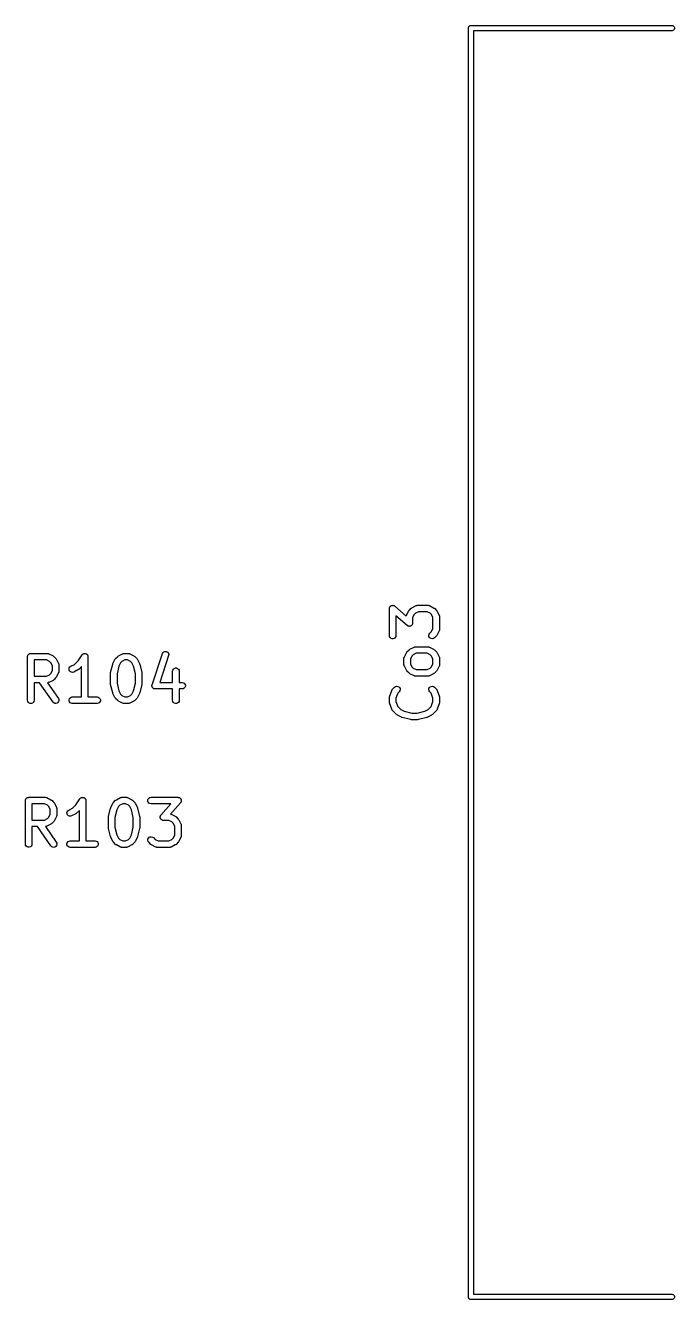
# Model space of a CAD drawing. Extents: x 50 to 243, y -147 to -42.
# Drawn here: x 185.69 to 200.59, y -136 to -106.76 of the extents above; entities that cross this region are included whole.
import ezdxf

# ---------------------------------------------------------------- set-up
doc = ezdxf.new("R2010")
doc.units = 0
doc.header["$MEASUREMENT"] = 0
doc.layers.add('BLACK', color=7, linetype='CONTINUOUS')

msp = doc.modelspace()

# ---------------------------------------------------------------- linework, layer by layer
at = {"layer": 'BLACK', "linetype": 'CONTINUOUS'}
for p, q in [((195.86, -106.807), (195.862, -106.802)), ((195.86, -106.813), (195.86, -106.807)), ((195.86, -135.943), (195.86, -106.813)), ((195.862, -106.802), (195.863, -106.797)), ((195.863, -106.797), (195.865, -106.793)), ((195.865, -106.793), (195.867, -106.788)), ((195.867, -106.788), (195.871, -106.783)), ((195.871, -106.783), (195.873, -106.779)), ((195.873, -106.779), (195.877, -106.775)), ((195.877, -106.775), (195.881, -106.771)), ((195.881, -106.771), (195.885, -106.769)), ((195.885, -106.769), (195.89, -106.765)), ((195.89, -106.765), (195.895, -106.763)), ((195.895, -106.763), (195.899, -106.761)), ((195.899, -106.761), (195.904, -106.76)), ((195.904, -106.76), (195.909, -106.758)), ((195.909, -106.758), (195.915, -106.758)), ((195.915, -106.758), (195.915, -106.758)), ((195.915, -106.758), (200.54, -106.758)), ((200.54, -106.878), (195.98, -106.878)), ((195.98, -106.878), (195.98, -135.878)), ((200.54, -106.758), (200.556, -106.761)), ((200.556, -106.875), (200.54, -106.878)), ((200.556, -106.761), (200.574, -106.771)), ((200.574, -106.865), (200.556, -106.875)), ((200.574, -106.771), (200.588, -106.788)), ((200.588, -106.848), (200.574, -106.865)), ((200.588, -106.788), (200.595, -106.807)), ((200.595, -106.829), (200.588, -106.848)), ((200.595, -106.807), (200.595, -106.829)), ((194.047, -120.14), (194.049, -120.133)), ((194.047, -120.759), (194.047, -120.14)), ((194.049, -120.125), (194.051, -120.12)), ((194.049, -120.133), (194.049, -120.125)), ((194.051, -120.12), (194.052, -120.114)), ((194.052, -120.114), (194.056, -120.108)), ((194.056, -120.108), (194.058, -120.101)), ((194.058, -120.101), (194.062, -120.097)), ((194.062, -120.097), (194.065, -120.092)), ((194.065, -120.092), (194.071, -120.087)), ((194.071, -120.087), (194.075, -120.081)), ((194.075, -120.081), (194.08, -120.079)), ((194.08, -120.079), (194.085, -120.075)), ((194.085, -120.075), (194.092, -120.072)), ((194.092, -120.072), (194.098, -120.069)), ((194.098, -120.069), (194.104, -120.068)), ((194.104, -120.068), (194.109, -120.066)), ((194.109, -120.066), (194.117, -120.066)), ((194.117, -120.066), (194.124, -120.065)), ((194.124, -120.065), (194.13, -120.066)), ((194.13, -120.066), (194.135, -120.066)), ((194.135, -120.066), (194.142, -120.069)), ((194.142, -120.069), (194.149, -120.07)), ((194.149, -120.07), (194.154, -120.073)), ((194.154, -120.073), (194.16, -120.075)), ((194.16, -120.075), (194.165, -120.08)), ((194.165, -120.08), (194.172, -120.083)), ((194.172, -120.083), (194.432, -120.311)), ((194.498, -120.182), (194.546, -120.134)), ((194.546, -120.134), (194.555, -120.128)), ((194.555, -120.128), (194.565, -120.12)), ((194.565, -120.12), (194.66, -120.073)), ((194.66, -120.073), (194.664, -120.072)), ((194.664, -120.072), (194.668, -120.069)), ((194.668, -120.069), (194.677, -120.068)), ((194.677, -120.068), (194.685, -120.065)), ((194.685, -120.065), (194.69, -120.066)), ((194.69, -120.066), (194.694, -120.065)), ((194.694, -120.065), (194.932, -120.065)), ((194.932, -120.065), (194.936, -120.066)), ((194.936, -120.066), (194.94, -120.065)), ((194.94, -120.065), (194.949, -120.068)), ((194.949, -120.068), (194.958, -120.069)), ((194.958, -120.069), (194.961, -120.072)), ((194.961, -120.072), (194.965, -120.073)), ((194.965, -120.073), (195.061, -120.12)), ((195.061, -120.12), (195.07, -120.128)), ((195.07, -120.128), (195.08, -120.134)), ((195.08, -120.134), (195.128, -120.182)), ((194.454, -120.53), (194.197, -120.305)), ((194.197, -120.305), (194.197, -120.759)), ((194.432, -120.311), (194.433, -120.305)), ((194.433, -120.305), (194.435, -120.301)), ((194.435, -120.301), (194.436, -120.297)), ((194.436, -120.297), (194.484, -120.202)), ((194.484, -120.202), (194.491, -120.192)), ((194.491, -120.192), (194.498, -120.182)), ((194.613, -120.28), (194.578, -120.348)), ((194.578, -120.348), (194.578, -120.473)), ((194.643, -120.249), (194.613, -120.28)), ((194.712, -120.215), (194.643, -120.249)), ((194.914, -120.215), (194.712, -120.215)), ((194.983, -120.249), (194.914, -120.215)), ((195.013, -120.28), (194.983, -120.249)), ((195.047, -120.348), (195.013, -120.28)), ((195.047, -120.598), (195.047, -120.348)), ((195.128, -120.182), (195.135, -120.192)), ((195.135, -120.192), (195.142, -120.202)), ((195.142, -120.202), (195.189, -120.297)), ((195.189, -120.297), (195.191, -120.301)), ((195.191, -120.301), (195.193, -120.305)), ((195.193, -120.305), (195.194, -120.313)), ((195.194, -120.313), (195.197, -120.322)), ((195.197, -120.322), (195.197, -120.326)), ((195.197, -120.326), (195.197, -120.33)), ((195.197, -120.33), (195.197, -120.616)), ((194.052, -120.785), (194.047, -120.759)), ((194.197, -120.759), (194.193, -120.785)), ((194.46, -120.533), (194.454, -120.53)), ((194.466, -120.538), (194.46, -120.533)), ((194.471, -120.54), (194.466, -120.538)), ((194.476, -120.543), (194.471, -120.54)), ((194.483, -120.545), (194.476, -120.543)), ((194.49, -120.547), (194.483, -120.545)), ((194.496, -120.547), (194.49, -120.547)), ((194.502, -120.548), (194.496, -120.547)), ((194.509, -120.547), (194.502, -120.548)), ((194.516, -120.547), (194.509, -120.547)), ((194.522, -120.545), (194.516, -120.547)), ((194.528, -120.544), (194.522, -120.545)), ((194.534, -120.541), (194.528, -120.544)), ((194.541, -120.538), (194.534, -120.541)), ((194.545, -120.534), (194.541, -120.538)), ((194.55, -120.532), (194.545, -120.534)), ((194.555, -120.526), (194.55, -120.532)), ((194.561, -120.521), (194.555, -120.526)), ((194.564, -120.516), (194.561, -120.521)), ((194.567, -120.512), (194.564, -120.516)), ((194.57, -120.505), (194.567, -120.512)), ((194.574, -120.499), (194.57, -120.505)), ((194.575, -120.493), (194.574, -120.499)), ((194.577, -120.488), (194.575, -120.493)), ((194.578, -120.473), (194.577, -120.48)), ((194.577, -120.48), (194.577, -120.488)), ((194.952, -120.752), (194.959, -120.727)), ((194.955, -120.778), (194.952, -120.752)), ((194.959, -120.727), (194.974, -120.706)), ((194.974, -120.706), (195.013, -120.667)), ((195.013, -120.667), (195.047, -120.598)), ((195.135, -120.755), (195.128, -120.764)), ((195.142, -120.745), (195.135, -120.755)), ((195.189, -120.65), (195.142, -120.745)), ((195.191, -120.645), (195.189, -120.65)), ((195.193, -120.642), (195.191, -120.645)), ((195.194, -120.633), (195.193, -120.642)), ((195.197, -120.625), (195.194, -120.633)), ((195.197, -120.616), (195.197, -120.62)), ((195.197, -120.62), (195.197, -120.625)), ((194.065, -120.807), (194.052, -120.785)), ((194.085, -120.824), (194.065, -120.807)), ((194.109, -120.833), (194.085, -120.824)), ((194.135, -120.833), (194.109, -120.833)), ((194.16, -120.824), (194.135, -120.833)), ((194.18, -120.807), (194.16, -120.824)), ((194.193, -120.785), (194.18, -120.807)), ((194.517, -121.073), (194.613, -121.025)), ((194.613, -121.025), (194.617, -121.024)), ((194.617, -121.024), (194.621, -121.022)), ((194.621, -121.022), (194.629, -121.02)), ((194.629, -121.02), (194.638, -121.018)), ((194.638, -121.018), (194.642, -121.018)), ((194.642, -121.018), (194.646, -121.017)), ((194.646, -121.017), (194.932, -121.017)), ((194.932, -121.017), (194.936, -121.018)), ((194.936, -121.018), (194.94, -121.018)), ((194.94, -121.018), (194.949, -121.02)), ((194.949, -121.02), (194.958, -121.022)), ((194.966, -120.802), (194.955, -120.778)), ((194.958, -121.022), (194.961, -121.024)), ((194.961, -121.024), (194.965, -121.025)), ((194.965, -121.025), (195.061, -121.073)), ((194.984, -120.82), (194.966, -120.802)), ((195.008, -120.831), (194.984, -120.82)), ((195.034, -120.834), (195.008, -120.831)), ((195.059, -120.827), (195.034, -120.834)), ((195.08, -120.812), (195.059, -120.827)), ((195.128, -120.764), (195.08, -120.812)), ((185.735, -121.244), (185.736, -121.238)), ((185.735, -122.244), (185.735, -121.244)), ((185.736, -121.231), (185.738, -121.225)), ((185.736, -121.238), (185.736, -121.231)), ((185.738, -121.225), (185.74, -121.219)), ((185.74, -121.219), (185.743, -121.213)), ((185.743, -121.213), (185.745, -121.207)), ((185.745, -121.207), (185.749, -121.202)), ((185.749, -121.202), (185.753, -121.196)), ((185.753, -121.196), (185.758, -121.192)), ((185.758, -121.192), (185.762, -121.187)), ((185.762, -121.187), (185.767, -121.184)), ((185.767, -121.184), (185.773, -121.179)), ((185.773, -121.179), (185.779, -121.177)), ((185.779, -121.177), (185.784, -121.174)), ((185.784, -121.174), (185.791, -121.173)), ((185.791, -121.173), (185.797, -121.171)), ((185.797, -121.171), (185.804, -121.171)), ((185.804, -121.171), (185.81, -121.169)), ((185.81, -121.169), (186.191, -121.169)), ((185.885, -121.319), (185.885, -121.693)), ((186.173, -121.319), (185.885, -121.319)), ((186.242, -121.354), (186.173, -121.319)), ((186.191, -121.169), (186.195, -121.17)), ((186.195, -121.17), (186.2, -121.17)), ((186.2, -121.17), (186.208, -121.172)), ((186.208, -121.172), (186.217, -121.174)), ((186.217, -121.174), (186.22, -121.176)), ((186.22, -121.176), (186.225, -121.177)), ((186.225, -121.177), (186.32, -121.225)), ((186.32, -121.225), (186.329, -121.232)), ((186.329, -121.232), (186.339, -121.239)), ((186.339, -121.239), (186.387, -121.287)), ((186.387, -121.287), (186.394, -121.296)), ((186.394, -121.296), (186.401, -121.306)), ((186.401, -121.306), (186.449, -121.401)), ((186.813, -121.421), (186.895, -121.339)), ((186.895, -121.339), (186.986, -121.203)), ((186.986, -121.203), (186.989, -121.2)), ((186.989, -121.2), (186.991, -121.196)), ((186.991, -121.196), (186.998, -121.19)), ((186.998, -121.19), (187.004, -121.184)), ((187.004, -121.184), (187.007, -121.182)), ((187.007, -121.182), (187.011, -121.179)), ((187.011, -121.179), (187.019, -121.176)), ((187.019, -121.176), (187.027, -121.172)), ((187.027, -121.172), (187.031, -121.172)), ((187.031, -121.172), (187.035, -121.171)), ((187.035, -121.171), (187.044, -121.171)), ((187.044, -121.171), (187.053, -121.17)), ((187.053, -121.17), (187.057, -121.171)), ((187.057, -121.171), (187.061, -121.171)), ((187.061, -121.171), (187.07, -121.174)), ((187.07, -121.174), (187.078, -121.176)), ((187.078, -121.176), (187.082, -121.178)), ((187.082, -121.178), (187.086, -121.179)), ((187.086, -121.179), (187.092, -121.185)), ((187.092, -121.185), (187.1, -121.19)), ((187.1, -121.19), (187.102, -121.193)), ((187.102, -121.193), (187.106, -121.196)), ((187.106, -121.196), (187.11, -121.204)), ((187.11, -121.204), (187.115, -121.211)), ((187.115, -121.211), (187.117, -121.215)), ((187.117, -121.215), (187.119, -121.219)), ((187.119, -121.219), (187.12, -121.228)), ((187.12, -121.228), (187.123, -121.236)), ((187.123, -121.236), (187.122, -121.24)), ((187.122, -121.24), (187.123, -121.244)), ((187.123, -121.244), (187.123, -122.169)), ((187.695, -121.401), (187.743, -121.306)), ((187.743, -121.306), (187.75, -121.296)), ((187.75, -121.296), (187.757, -121.287)), ((187.757, -121.287), (187.805, -121.239)), ((187.805, -121.239), (187.814, -121.232)), ((187.814, -121.232), (187.824, -121.225)), ((187.824, -121.225), (187.919, -121.177)), ((187.971, -121.319), (187.902, -121.354)), ((187.919, -121.177), (187.923, -121.176)), ((187.923, -121.176), (187.927, -121.174)), ((187.927, -121.174), (187.936, -121.172)), ((187.936, -121.172), (187.944, -121.17)), ((187.944, -121.17), (187.949, -121.17)), ((187.949, -121.17), (187.953, -121.169)), ((187.953, -121.169), (188.048, -121.169)), ((188.03, -121.319), (187.971, -121.319)), ((188.099, -121.354), (188.03, -121.319)), ((188.048, -121.169), (188.052, -121.17)), ((188.052, -121.17), (188.057, -121.17)), ((188.057, -121.17), (188.065, -121.172)), ((188.065, -121.172), (188.074, -121.174)), ((188.074, -121.174), (188.078, -121.176)), ((188.078, -121.176), (188.082, -121.177)), ((188.082, -121.177), (188.177, -121.225)), ((188.177, -121.225), (188.187, -121.232)), ((188.187, -121.232), (188.196, -121.239)), ((188.196, -121.239), (188.244, -121.287)), ((188.244, -121.287), (188.251, -121.296)), ((188.251, -121.296), (188.258, -121.306)), ((188.258, -121.306), (188.306, -121.401)), ((188.596, -121.887), (188.834, -121.173)), ((188.976, -121.22), (188.771, -121.836)), ((188.834, -121.173), (188.847, -121.15)), ((188.847, -121.15), (188.866, -121.133)), ((188.866, -121.133), (188.89, -121.123)), ((188.89, -121.123), (188.916, -121.123)), ((188.916, -121.123), (188.941, -121.131)), ((188.941, -121.131), (188.961, -121.147)), ((188.961, -121.147), (188.975, -121.169)), ((188.975, -121.169), (188.98, -121.195)), ((188.98, -121.195), (188.976, -121.22)), ((194.381, -121.274), (194.384, -121.266)), ((194.381, -121.279), (194.381, -121.274)), ((194.381, -121.283), (194.381, -121.279)), ((194.381, -121.426), (194.381, -121.283)), ((194.384, -121.266), (194.385, -121.257)), ((194.385, -121.257), (194.387, -121.253)), ((194.387, -121.253), (194.389, -121.249)), ((194.389, -121.249), (194.436, -121.154)), ((194.436, -121.154), (194.443, -121.144)), ((194.443, -121.144), (194.45, -121.134)), ((194.45, -121.134), (194.498, -121.087)), ((194.498, -121.087), (194.508, -121.08)), ((194.508, -121.08), (194.517, -121.073)), ((194.565, -121.232), (194.531, -121.3)), ((194.531, -121.3), (194.531, -121.408)), ((194.595, -121.202), (194.565, -121.232)), ((194.664, -121.167), (194.595, -121.202)), ((194.914, -121.167), (194.664, -121.167)), ((194.983, -121.202), (194.914, -121.167)), ((195.013, -121.232), (194.983, -121.202)), ((195.047, -121.3), (195.013, -121.232)), ((195.047, -121.408), (195.047, -121.3)), ((195.061, -121.073), (195.07, -121.08)), ((195.07, -121.08), (195.08, -121.087)), ((195.08, -121.087), (195.128, -121.134)), ((195.128, -121.134), (195.135, -121.144)), ((195.135, -121.144), (195.142, -121.154)), ((195.142, -121.154), (195.189, -121.249)), ((195.189, -121.249), (195.191, -121.253)), ((195.191, -121.253), (195.193, -121.257)), ((195.193, -121.257), (195.194, -121.266)), ((195.194, -121.266), (195.197, -121.274)), ((195.197, -121.274), (195.197, -121.279)), ((195.197, -121.279), (195.197, -121.283)), ((195.197, -121.283), (195.197, -121.426)), ((186.272, -121.384), (186.242, -121.354)), ((186.242, -121.659), (186.272, -121.629)), ((186.306, -121.453), (186.272, -121.384)), ((186.272, -121.629), (186.306, -121.56)), ((186.306, -121.56), (186.306, -121.453)), ((186.449, -121.611), (186.401, -121.706)), ((186.449, -121.401), (186.45, -121.405)), ((186.45, -121.607), (186.449, -121.611)), ((186.45, -121.405), (186.452, -121.409)), ((186.452, -121.603), (186.45, -121.607)), ((186.452, -121.409), (186.453, -121.418)), ((186.453, -121.595), (186.452, -121.603)), ((186.453, -121.418), (186.456, -121.426)), ((186.456, -121.586), (186.453, -121.595)), ((186.456, -121.426), (186.456, -121.431)), ((186.456, -121.431), (186.456, -121.435)), ((186.456, -121.435), (186.456, -121.578)), ((186.456, -121.578), (186.456, -121.582)), ((186.456, -121.582), (186.456, -121.586)), ((186.688, -121.526), (186.694, -121.5)), ((186.691, -121.551), (186.688, -121.526)), ((186.702, -121.575), (186.691, -121.551)), ((186.694, -121.5), (186.708, -121.479)), ((186.721, -121.593), (186.702, -121.575)), ((186.708, -121.479), (186.729, -121.463)), ((186.745, -121.603), (186.721, -121.593)), ((186.729, -121.463), (186.813, -121.421)), ((186.771, -121.605), (186.745, -121.603)), ((186.796, -121.597), (186.771, -121.605)), ((186.891, -121.55), (186.796, -121.597)), ((186.901, -121.542), (186.891, -121.55)), ((186.911, -121.536), (186.901, -121.542)), ((186.973, -121.473), (186.911, -121.536)), ((186.973, -122.169), (186.973, -121.473)), ((187.64, -121.625), (187.641, -121.616)), ((187.64, -121.863), (187.64, -121.625)), ((187.641, -121.616), (187.642, -121.607)), ((187.642, -121.607), (187.69, -121.417)), ((187.69, -121.417), (187.693, -121.409)), ((187.693, -121.409), (187.695, -121.401)), ((187.833, -121.461), (187.79, -121.635)), ((187.79, -121.635), (187.79, -121.854)), ((187.872, -121.384), (187.833, -121.461)), ((187.902, -121.354), (187.872, -121.384)), ((188.129, -121.384), (188.099, -121.354)), ((188.168, -121.461), (188.129, -121.384)), ((188.211, -121.635), (188.168, -121.461)), ((188.211, -121.854), (188.211, -121.635)), ((188.306, -121.401), (188.308, -121.409)), ((188.308, -121.409), (188.311, -121.417)), ((188.311, -121.417), (188.359, -121.607)), ((188.359, -121.607), (188.36, -121.616)), ((188.36, -121.616), (188.361, -121.625)), ((188.361, -121.625), (188.361, -121.863)), ((189.068, -121.578), (189.073, -121.552)), ((189.068, -121.836), (189.068, -121.578)), ((189.073, -121.552), (189.086, -121.53)), ((189.086, -121.53), (189.106, -121.513)), ((189.106, -121.513), (189.13, -121.504)), ((189.13, -121.504), (189.156, -121.504)), ((189.156, -121.504), (189.181, -121.513)), ((189.181, -121.513), (189.201, -121.53)), ((189.201, -121.53), (189.214, -121.552)), ((189.214, -121.552), (189.218, -121.578)), ((189.218, -121.578), (189.218, -121.836)), ((194.381, -121.43), (194.381, -121.426)), ((194.381, -121.434), (194.381, -121.43)), ((194.384, -121.443), (194.381, -121.434)), ((194.385, -121.451), (194.384, -121.443)), ((194.387, -121.455), (194.385, -121.451)), ((194.389, -121.459), (194.387, -121.455)), ((194.436, -121.554), (194.389, -121.459)), ((194.443, -121.564), (194.436, -121.554)), ((194.45, -121.574), (194.443, -121.564)), ((194.498, -121.622), (194.45, -121.574)), ((194.508, -121.628), (194.498, -121.622)), ((194.517, -121.636), (194.508, -121.628)), ((194.613, -121.683), (194.517, -121.636)), ((194.531, -121.408), (194.565, -121.476)), ((194.565, -121.476), (194.595, -121.507)), ((194.595, -121.507), (194.664, -121.541)), ((194.664, -121.541), (194.914, -121.541)), ((194.914, -121.541), (194.983, -121.507)), ((195.061, -121.636), (194.965, -121.683)), ((194.983, -121.507), (195.013, -121.476)), ((195.013, -121.476), (195.047, -121.408)), ((195.07, -121.628), (195.061, -121.636)), ((195.08, -121.622), (195.07, -121.628)), ((195.128, -121.574), (195.08, -121.622)), ((195.135, -121.564), (195.128, -121.574)), ((195.142, -121.554), (195.135, -121.564)), ((195.189, -121.459), (195.142, -121.554)), ((195.191, -121.455), (195.189, -121.459)), ((195.193, -121.451), (195.191, -121.455)), ((195.194, -121.443), (195.193, -121.451)), ((195.197, -121.434), (195.194, -121.443)), ((195.197, -121.426), (195.197, -121.43)), ((195.197, -121.43), (195.197, -121.434)), ((185.885, -121.693), (186.173, -121.693)), ((186.009, -121.843), (185.885, -121.843)), ((185.885, -121.843), (185.885, -122.244)), ((186.32, -122.287), (186.009, -121.843)), ((186.173, -121.693), (186.242, -121.659)), ((186.195, -121.842), (186.192, -121.843)), ((186.192, -121.843), (186.443, -122.201)), ((186.2, -121.843), (186.195, -121.842)), ((186.208, -121.84), (186.2, -121.843)), ((186.217, -121.839), (186.208, -121.84)), ((186.22, -121.837), (186.217, -121.839)), ((186.225, -121.835), (186.22, -121.837)), ((186.32, -121.788), (186.225, -121.835)), ((186.329, -121.78), (186.32, -121.788)), ((186.339, -121.774), (186.329, -121.78)), ((186.387, -121.726), (186.339, -121.774)), ((186.394, -121.716), (186.387, -121.726)), ((186.401, -121.706), (186.394, -121.716)), ((187.641, -121.872), (187.64, -121.863)), ((187.642, -121.882), (187.641, -121.872)), ((187.69, -122.072), (187.642, -121.882)), ((187.79, -121.854), (187.833, -122.028)), ((188.168, -122.028), (188.211, -121.854)), ((188.359, -121.882), (188.311, -122.072)), ((188.36, -121.872), (188.359, -121.882)), ((188.361, -121.863), (188.36, -121.872)), ((188.592, -121.913), (188.593, -121.906)), ((188.593, -121.919), (188.592, -121.913)), ((188.593, -121.898), (188.595, -121.893)), ((188.593, -121.906), (188.593, -121.898)), ((188.593, -121.924), (188.593, -121.919)), ((188.596, -121.931), (188.593, -121.924)), ((188.595, -121.893), (188.596, -121.887)), ((188.771, -121.836), (189.068, -121.836)), ((189.218, -121.836), (189.286, -121.836)), ((189.286, -121.836), (189.312, -121.841)), ((189.312, -121.841), (189.334, -121.854)), ((189.334, -121.854), (189.351, -121.874)), ((189.351, -121.874), (189.36, -121.898)), ((189.36, -121.924), (189.351, -121.949)), ((189.36, -121.898), (189.36, -121.924)), ((194.165, -121.944), (194.186, -121.929)), ((194.186, -121.929), (194.211, -121.922)), ((194.211, -121.922), (194.237, -121.925)), ((194.237, -121.925), (194.261, -121.936)), ((194.617, -121.684), (194.613, -121.683)), ((194.621, -121.687), (194.617, -121.684)), ((194.629, -121.688), (194.621, -121.687)), ((194.638, -121.691), (194.629, -121.688)), ((194.642, -121.69), (194.638, -121.691)), ((194.646, -121.691), (194.642, -121.69)), ((194.932, -121.691), (194.646, -121.691)), ((194.936, -121.69), (194.932, -121.691)), ((194.94, -121.691), (194.936, -121.69)), ((194.949, -121.688), (194.94, -121.691)), ((194.958, -121.687), (194.949, -121.688)), ((194.961, -121.684), (194.958, -121.687)), ((194.965, -121.683), (194.961, -121.684)), ((194.984, -121.936), (195.008, -121.925)), ((195.008, -121.925), (195.034, -121.922)), ((195.034, -121.922), (195.059, -121.929)), ((195.059, -121.929), (195.08, -121.944)), ((186.443, -122.201), (186.454, -122.225)), ((186.689, -122.231), (186.697, -122.207)), ((186.697, -122.207), (186.714, -122.187)), ((186.714, -122.187), (186.737, -122.174)), ((186.737, -122.174), (186.762, -122.169)), ((186.762, -122.169), (186.973, -122.169)), ((187.123, -122.169), (187.334, -122.169)), ((187.334, -122.169), (187.359, -122.174)), ((187.359, -122.174), (187.382, -122.187)), ((187.382, -122.187), (187.399, -122.207)), ((187.399, -122.207), (187.408, -122.231)), ((187.693, -122.08), (187.69, -122.072)), ((187.695, -122.087), (187.693, -122.08)), ((187.743, -122.183), (187.695, -122.087)), ((187.75, -122.192), (187.743, -122.183)), ((187.757, -122.202), (187.75, -122.192)), ((187.805, -122.25), (187.757, -122.202)), ((187.833, -122.028), (187.872, -122.105)), ((187.872, -122.105), (187.902, -122.135)), ((187.902, -122.135), (187.971, -122.169)), ((187.971, -122.169), (188.03, -122.169)), ((188.03, -122.169), (188.099, -122.135)), ((188.099, -122.135), (188.129, -122.105)), ((188.129, -122.105), (188.168, -122.028)), ((188.244, -122.202), (188.196, -122.25)), ((188.251, -122.192), (188.244, -122.202)), ((188.258, -122.183), (188.251, -122.192)), ((188.306, -122.087), (188.258, -122.183)), ((188.308, -122.08), (188.306, -122.087)), ((188.311, -122.072), (188.308, -122.08)), ((188.597, -121.939), (188.596, -121.931)), ((188.6, -121.943), (188.597, -121.939)), ((188.602, -121.949), (188.6, -121.943)), ((188.607, -121.954), (188.602, -121.949)), ((188.611, -121.961), (188.607, -121.954)), ((188.615, -121.964), (188.611, -121.961)), ((188.619, -121.968), (188.615, -121.964)), ((188.626, -121.972), (188.619, -121.968)), ((188.631, -121.977), (188.626, -121.972)), ((188.637, -121.979), (188.631, -121.977)), ((188.642, -121.982), (188.637, -121.979)), ((188.649, -121.983), (188.642, -121.982)), ((188.656, -121.985), (188.649, -121.983)), ((188.662, -121.985), (188.656, -121.985)), ((188.667, -121.986), (188.662, -121.985)), ((189.068, -121.986), (188.667, -121.986)), ((189.068, -122.244), (189.068, -121.986)), ((189.286, -121.986), (189.218, -121.986)), ((189.218, -121.986), (189.218, -122.244)), ((189.312, -121.982), (189.286, -121.986)), ((189.334, -121.968), (189.312, -121.982)), ((189.351, -121.949), (189.334, -121.968)), ((194.047, -122.188), (194.049, -122.176)), ((194.047, -122.283), (194.047, -122.188)), ((194.049, -122.176), (194.051, -122.164)), ((194.051, -122.164), (194.099, -122.021)), ((194.099, -122.021), (194.101, -122.017)), ((194.101, -122.017), (194.102, -122.013)), ((194.102, -122.013), (194.107, -122.006)), ((194.107, -122.006), (194.111, -121.998)), ((194.111, -121.998), (194.114, -121.995)), ((194.114, -121.995), (194.117, -121.992)), ((194.117, -121.992), (194.165, -121.944)), ((194.236, -122.085), (194.197, -122.2)), ((194.197, -122.2), (194.197, -122.271)), ((194.271, -122.05), (194.236, -122.085)), ((194.261, -121.936), (194.279, -121.954)), ((194.286, -122.029), (194.271, -122.05)), ((194.279, -121.954), (194.29, -121.978)), ((194.292, -122.004), (194.286, -122.029)), ((194.29, -121.978), (194.292, -122.004)), ((194.952, -122.004), (194.955, -121.978)), ((194.959, -122.029), (194.952, -122.004)), ((194.955, -121.978), (194.966, -121.954)), ((194.974, -122.05), (194.959, -122.029)), ((194.966, -121.954), (194.984, -121.936)), ((195.009, -122.085), (194.974, -122.05)), ((195.047, -122.2), (195.009, -122.085)), ((195.047, -122.271), (195.047, -122.2)), ((195.08, -121.944), (195.128, -121.992)), ((195.128, -121.992), (195.13, -121.995)), ((195.13, -121.995), (195.134, -121.998)), ((195.134, -121.998), (195.138, -122.006)), ((195.138, -122.006), (195.143, -122.013)), ((195.143, -122.013), (195.144, -122.017)), ((195.144, -122.017), (195.146, -122.021)), ((195.146, -122.021), (195.194, -122.164)), ((195.194, -122.164), (195.195, -122.176)), ((195.195, -122.176), (195.197, -122.188)), ((195.197, -122.188), (195.197, -122.283)), ((185.74, -122.27), (185.735, -122.244)), ((185.753, -122.293), (185.74, -122.27)), ((185.773, -122.309), (185.753, -122.293)), ((185.797, -122.318), (185.773, -122.309)), ((185.823, -122.318), (185.797, -122.318)), ((185.848, -122.309), (185.823, -122.318)), ((185.867, -122.293), (185.848, -122.309)), ((185.88, -122.27), (185.867, -122.293)), ((185.885, -122.244), (185.88, -122.27)), ((186.338, -122.306), (186.32, -122.287)), ((186.362, -122.317), (186.338, -122.306)), ((186.388, -122.319), (186.362, -122.317)), ((186.413, -122.312), (186.388, -122.319)), ((186.434, -122.297), (186.413, -122.312)), ((186.449, -122.276), (186.434, -122.297)), ((186.456, -122.251), (186.449, -122.276)), ((186.454, -122.225), (186.456, -122.251)), ((186.689, -122.257), (186.689, -122.231)), ((186.697, -122.282), (186.689, -122.257)), ((186.714, -122.302), (186.697, -122.282)), ((186.737, -122.315), (186.714, -122.302)), ((186.762, -122.319), (186.737, -122.315)), ((187.334, -122.319), (186.762, -122.319)), ((187.359, -122.315), (187.334, -122.319)), ((187.382, -122.302), (187.359, -122.315)), ((187.399, -122.282), (187.382, -122.302)), ((187.408, -122.257), (187.399, -122.282)), ((187.408, -122.231), (187.408, -122.257)), ((187.814, -122.257), (187.805, -122.25)), ((187.824, -122.264), (187.814, -122.257)), ((187.919, -122.311), (187.824, -122.264)), ((187.923, -122.313), (187.919, -122.311)), ((187.927, -122.315), (187.923, -122.313)), ((187.936, -122.316), (187.927, -122.315)), ((187.944, -122.319), (187.936, -122.316)), ((187.949, -122.319), (187.944, -122.319)), ((187.953, -122.319), (187.949, -122.319)), ((188.048, -122.319), (187.953, -122.319)), ((188.052, -122.319), (188.048, -122.319)), ((188.057, -122.319), (188.052, -122.319)), ((188.065, -122.316), (188.057, -122.319)), ((188.074, -122.315), (188.065, -122.316)), ((188.078, -122.313), (188.074, -122.315)), ((188.082, -122.311), (188.078, -122.313)), ((188.177, -122.264), (188.082, -122.311)), ((188.187, -122.257), (188.177, -122.264)), ((188.196, -122.25), (188.187, -122.257)), ((189.073, -122.27), (189.068, -122.244)), ((189.086, -122.293), (189.073, -122.27)), ((189.106, -122.309), (189.086, -122.293)), ((189.13, -122.318), (189.106, -122.309)), ((189.156, -122.318), (189.13, -122.318)), ((189.181, -122.309), (189.156, -122.318)), ((189.201, -122.293), (189.181, -122.309)), ((189.214, -122.27), (189.201, -122.293)), ((189.218, -122.244), (189.214, -122.27)), ((194.049, -122.295), (194.047, -122.283)), ((194.051, -122.306), (194.049, -122.295)), ((194.099, -122.449), (194.051, -122.306)), ((194.101, -122.453), (194.099, -122.449)), ((194.102, -122.457), (194.101, -122.453)), ((194.107, -122.465), (194.102, -122.457)), ((194.111, -122.472), (194.107, -122.465)), ((194.114, -122.475), (194.111, -122.472)), ((194.117, -122.479), (194.114, -122.475)), ((194.212, -122.574), (194.117, -122.479)), ((194.197, -122.271), (194.236, -122.385)), ((194.236, -122.385), (194.31, -122.459)), ((194.31, -122.459), (194.387, -122.498)), ((194.387, -122.498), (194.56, -122.541)), ((194.685, -122.541), (194.858, -122.498)), ((194.858, -122.498), (194.935, -122.459)), ((194.935, -122.459), (195.009, -122.385)), ((195.009, -122.385), (195.047, -122.271)), ((195.128, -122.479), (195.033, -122.574)), ((195.13, -122.475), (195.128, -122.479)), ((195.134, -122.472), (195.13, -122.475)), ((195.138, -122.465), (195.134, -122.472)), ((195.143, -122.457), (195.138, -122.465)), ((195.144, -122.453), (195.143, -122.457)), ((195.146, -122.449), (195.144, -122.453)), ((195.194, -122.306), (195.146, -122.449)), ((195.195, -122.295), (195.194, -122.306)), ((195.197, -122.283), (195.195, -122.295)), ((194.222, -122.581), (194.212, -122.574)), ((194.232, -122.588), (194.222, -122.581)), ((194.327, -122.636), (194.232, -122.588)), ((194.335, -122.638), (194.327, -122.636)), ((194.342, -122.641), (194.335, -122.638)), ((194.533, -122.689), (194.342, -122.641)), ((194.542, -122.69), (194.533, -122.689)), ((194.551, -122.691), (194.542, -122.69)), ((194.694, -122.691), (194.551, -122.691)), ((194.56, -122.541), (194.685, -122.541)), ((194.703, -122.69), (194.694, -122.691)), ((194.712, -122.689), (194.703, -122.69)), ((194.902, -122.641), (194.712, -122.689)), ((194.91, -122.638), (194.902, -122.641)), ((194.918, -122.636), (194.91, -122.638)), ((195.013, -122.588), (194.918, -122.636)), ((195.023, -122.581), (195.013, -122.588)), ((195.033, -122.574), (195.023, -122.581)), ((185.687, -124.546), (185.688, -124.54)), ((185.687, -125.546), (185.687, -124.546)), ((185.688, -124.533), (185.69, -124.527)), ((185.688, -124.54), (185.688, -124.533)), ((185.69, -124.527), (185.691, -124.521)), ((185.691, -124.521), (185.694, -124.515)), ((185.694, -124.515), (185.697, -124.509)), ((185.697, -124.509), (185.701, -124.504)), ((185.701, -124.504), (185.704, -124.498)), ((185.704, -124.498), (185.709, -124.494)), ((185.709, -124.494), (185.713, -124.489)), ((185.713, -124.489), (185.719, -124.486)), ((185.719, -124.486), (185.724, -124.481)), ((185.724, -124.481), (185.73, -124.479)), ((185.73, -124.479), (185.736, -124.476)), ((185.736, -124.476), (185.742, -124.475)), ((185.742, -124.475), (185.748, -124.473)), ((185.748, -124.473), (185.755, -124.473)), ((185.755, -124.473), (185.762, -124.471)), ((185.762, -124.471), (186.142, -124.471)), ((186.142, -124.471), (186.147, -124.472)), ((186.147, -124.472), (186.151, -124.472)), ((186.151, -124.472), (186.159, -124.474)), ((186.159, -124.474), (186.168, -124.476)), ((186.168, -124.476), (186.172, -124.478)), ((186.172, -124.478), (186.176, -124.479)), ((186.176, -124.479), (186.271, -124.527)), ((186.271, -124.527), (186.281, -124.534)), ((186.281, -124.534), (186.291, -124.541)), ((186.291, -124.541), (186.338, -124.589)), ((186.846, -124.641), (186.937, -124.505)), ((186.937, -124.505), (186.94, -124.502)), ((186.94, -124.502), (186.942, -124.498)), ((186.942, -124.498), (186.949, -124.492)), ((186.949, -124.492), (186.955, -124.486)), ((186.955, -124.486), (186.959, -124.484)), ((186.959, -124.484), (186.962, -124.481)), ((186.962, -124.481), (186.971, -124.478)), ((186.971, -124.478), (186.979, -124.474)), ((186.979, -124.474), (186.983, -124.474)), ((186.983, -124.474), (186.987, -124.473)), ((186.987, -124.473), (186.996, -124.473)), ((186.996, -124.473), (187.004, -124.472)), ((187.004, -124.472), (187.008, -124.473)), ((187.008, -124.473), (187.013, -124.473)), ((187.013, -124.473), (187.021, -124.476)), ((187.021, -124.476), (187.03, -124.478)), ((187.03, -124.478), (187.033, -124.48)), ((187.033, -124.48), (187.037, -124.481)), ((187.037, -124.481), (187.044, -124.487)), ((187.044, -124.487), (187.051, -124.492)), ((187.051, -124.492), (187.054, -124.495)), ((187.054, -124.495), (187.057, -124.498)), ((187.057, -124.498), (187.062, -124.506)), ((187.062, -124.506), (187.067, -124.513)), ((187.067, -124.513), (187.068, -124.517)), ((187.068, -124.517), (187.07, -124.521)), ((187.07, -124.521), (187.072, -124.53)), ((187.072, -124.53), (187.074, -124.538)), ((187.074, -124.538), (187.074, -124.542)), ((187.074, -124.542), (187.075, -124.546)), ((187.075, -124.546), (187.075, -125.471)), ((187.708, -124.589), (187.756, -124.541)), ((187.756, -124.541), (187.766, -124.534)), ((187.766, -124.534), (187.776, -124.527)), ((187.776, -124.527), (187.871, -124.479)), ((187.871, -124.479), (187.875, -124.478)), ((187.875, -124.478), (187.879, -124.476)), ((187.879, -124.476), (187.887, -124.474)), ((187.887, -124.474), (187.896, -124.472)), ((187.896, -124.472), (187.9, -124.472)), ((187.9, -124.472), (187.904, -124.471)), ((187.904, -124.471), (188, -124.471)), ((188, -124.471), (188.004, -124.472)), ((188.004, -124.472), (188.008, -124.472)), ((188.008, -124.472), (188.017, -124.474)), ((188.017, -124.474), (188.025, -124.476)), ((188.025, -124.476), (188.029, -124.478)), ((188.029, -124.478), (188.033, -124.479)), ((188.033, -124.479), (188.128, -124.527)), ((188.128, -124.527), (188.138, -124.534)), ((188.138, -124.534), (188.148, -124.541)), ((188.148, -124.541), (188.196, -124.589)), ((188.497, -124.533), (188.506, -124.509)), ((188.497, -124.559), (188.497, -124.533)), ((188.506, -124.584), (188.497, -124.559)), ((188.506, -124.509), (188.523, -124.489)), ((188.523, -124.489), (188.545, -124.476)), ((188.545, -124.476), (188.571, -124.471)), ((188.571, -124.471), (189.19, -124.471)), ((189.19, -124.471), (189.197, -124.473)), ((189.197, -124.473), (189.205, -124.473)), ((189.205, -124.473), (189.21, -124.475)), ((189.21, -124.475), (189.216, -124.476)), ((189.216, -124.476), (189.222, -124.48)), ((189.222, -124.48), (189.229, -124.482)), ((189.229, -124.482), (189.233, -124.486)), ((189.233, -124.486), (189.238, -124.489)), ((189.238, -124.489), (189.243, -124.495)), ((189.243, -124.495), (189.249, -124.499)), ((189.249, -124.499), (189.251, -124.504)), ((189.251, -124.504), (189.255, -124.509)), ((189.255, -124.509), (189.258, -124.516)), ((189.258, -124.516), (189.261, -124.522)), ((189.261, -124.522), (189.262, -124.528)), ((189.264, -124.559), (189.261, -124.566)), ((189.262, -124.528), (189.264, -124.533)), ((189.264, -124.533), (189.264, -124.541)), ((189.264, -124.541), (189.265, -124.548)), ((189.265, -124.548), (189.264, -124.554)), ((189.264, -124.554), (189.264, -124.559)), ((185.837, -124.621), (185.837, -124.995)), ((186.125, -124.621), (185.837, -124.621)), ((186.193, -124.656), (186.125, -124.621)), ((186.224, -124.686), (186.193, -124.656)), ((186.258, -124.755), (186.224, -124.686)), ((186.258, -124.862), (186.258, -124.755)), ((186.338, -124.589), (186.345, -124.598)), ((186.345, -124.598), (186.352, -124.608)), ((186.352, -124.608), (186.4, -124.703)), ((186.4, -124.703), (186.401, -124.707)), ((186.401, -124.707), (186.403, -124.711)), ((186.403, -124.711), (186.405, -124.72)), ((186.405, -124.72), (186.407, -124.728)), ((186.407, -124.728), (186.407, -124.733)), ((186.407, -124.733), (186.408, -124.737)), ((186.408, -124.737), (186.408, -124.88)), ((186.639, -124.828), (186.645, -124.802)), ((186.642, -124.853), (186.639, -124.828)), ((186.654, -124.877), (186.642, -124.853)), ((186.645, -124.802), (186.659, -124.781)), ((186.659, -124.781), (186.68, -124.765)), ((186.68, -124.765), (186.765, -124.723)), ((186.843, -124.852), (186.747, -124.899)), ((186.765, -124.723), (186.846, -124.641)), ((186.852, -124.844), (186.843, -124.852)), ((186.862, -124.838), (186.852, -124.844)), ((186.925, -124.775), (186.862, -124.838)), ((186.925, -125.471), (186.925, -124.775)), ((187.594, -124.909), (187.641, -124.719)), ((187.641, -124.719), (187.644, -124.711)), ((187.644, -124.711), (187.647, -124.703)), ((187.647, -124.703), (187.694, -124.608)), ((187.694, -124.608), (187.702, -124.598)), ((187.702, -124.598), (187.708, -124.589)), ((187.785, -124.763), (187.741, -124.937)), ((187.823, -124.686), (187.785, -124.763)), ((187.854, -124.656), (187.823, -124.686)), ((187.922, -124.621), (187.854, -124.656)), ((187.982, -124.621), (187.922, -124.621)), ((188.05, -124.656), (187.982, -124.621)), ((188.081, -124.686), (188.05, -124.656)), ((188.119, -124.763), (188.081, -124.686)), ((188.163, -124.937), (188.119, -124.763)), ((188.196, -124.589), (188.202, -124.598)), ((188.202, -124.598), (188.21, -124.608)), ((188.21, -124.608), (188.257, -124.703)), ((188.257, -124.703), (188.26, -124.711)), ((188.26, -124.711), (188.263, -124.719)), ((188.263, -124.719), (188.31, -124.909)), ((188.523, -124.604), (188.506, -124.584)), ((188.545, -124.617), (188.523, -124.604)), ((188.571, -124.621), (188.545, -124.617)), ((189.025, -124.621), (188.571, -124.621)), ((188.8, -124.878), (189.025, -124.621)), ((189.247, -124.596), (189.019, -124.856)), ((189.25, -124.589), (189.247, -124.596)), ((189.255, -124.584), (189.25, -124.589)), ((189.257, -124.578), (189.255, -124.584)), ((189.26, -124.573), (189.257, -124.578)), ((189.261, -124.566), (189.26, -124.573)), ((185.837, -124.995), (186.125, -124.995)), ((185.961, -125.145), (185.837, -125.145)), ((185.837, -125.145), (185.837, -125.546)), ((186.272, -125.589), (185.961, -125.145)), ((186.125, -124.995), (186.193, -124.961)), ((186.147, -125.144), (186.144, -125.145)), ((186.144, -125.145), (186.394, -125.503)), ((186.151, -125.145), (186.147, -125.144)), ((186.159, -125.142), (186.151, -125.145)), ((186.168, -125.141), (186.159, -125.142)), ((186.172, -125.139), (186.168, -125.141)), ((186.176, -125.137), (186.172, -125.139)), ((186.271, -125.09), (186.176, -125.137)), ((186.193, -124.961), (186.224, -124.931)), ((186.224, -124.931), (186.258, -124.862)), ((186.281, -125.082), (186.271, -125.09)), ((186.291, -125.076), (186.281, -125.082)), ((186.338, -125.028), (186.291, -125.076)), ((186.345, -125.018), (186.338, -125.028)), ((186.352, -125.008), (186.345, -125.018)), ((186.4, -124.913), (186.352, -125.008)), ((186.401, -124.909), (186.4, -124.913)), ((186.403, -124.905), (186.401, -124.909)), ((186.405, -124.897), (186.403, -124.905)), ((186.407, -124.888), (186.405, -124.897)), ((186.408, -124.88), (186.407, -124.884)), ((186.407, -124.884), (186.407, -124.888)), ((186.673, -124.895), (186.654, -124.877)), ((186.696, -124.905), (186.673, -124.895)), ((186.722, -124.907), (186.696, -124.905)), ((186.747, -124.899), (186.722, -124.907)), ((187.591, -124.927), (187.593, -124.918)), ((187.591, -125.165), (187.591, -124.927)), ((187.593, -124.918), (187.594, -124.909)), ((187.741, -124.937), (187.741, -125.156)), ((188.163, -125.156), (188.163, -124.937)), ((188.31, -124.909), (188.311, -124.918)), ((188.311, -124.918), (188.313, -124.927)), ((188.313, -124.927), (188.313, -125.165)), ((188.782, -124.926), (188.783, -124.92)), ((188.783, -124.933), (188.782, -124.926)), ((188.783, -124.914), (188.785, -124.907)), ((188.783, -124.92), (188.783, -124.914)), ((188.783, -124.94), (188.783, -124.933)), ((188.785, -124.946), (188.783, -124.94)), ((188.785, -124.907), (188.787, -124.9)), ((188.786, -124.952), (188.785, -124.946)), ((188.789, -124.958), (188.786, -124.952)), ((188.787, -124.9), (188.79, -124.895)), ((188.792, -124.965), (188.789, -124.958)), ((188.79, -124.895), (188.792, -124.89)), ((188.792, -124.89), (188.797, -124.884)), ((188.796, -124.969), (188.792, -124.965)), ((188.798, -124.974), (188.796, -124.969)), ((188.797, -124.884), (188.8, -124.878)), ((188.804, -124.979), (188.798, -124.974)), ((188.809, -124.985), (188.804, -124.979)), ((188.814, -124.988), (188.809, -124.985)), ((188.818, -124.991), (188.814, -124.988)), ((188.825, -124.994), (188.818, -124.991)), ((188.831, -124.998), (188.825, -124.994)), ((188.837, -124.999), (188.831, -124.998)), ((188.842, -125.001), (188.837, -124.999)), ((188.85, -125.001), (188.842, -125.001)), ((188.857, -125.002), (188.85, -125.001)), ((188.982, -125.002), (188.857, -125.002)), ((189.05, -125.037), (188.982, -125.002)), ((189.019, -124.856), (189.025, -124.857)), ((189.025, -124.857), (189.029, -124.859)), ((189.029, -124.859), (189.033, -124.86)), ((189.033, -124.86), (189.128, -124.908)), ((189.081, -125.067), (189.05, -125.037)), ((189.115, -125.136), (189.081, -125.067)), ((189.115, -125.338), (189.115, -125.136)), ((189.128, -124.908), (189.138, -124.915)), ((189.138, -124.915), (189.148, -124.922)), ((189.148, -124.922), (189.196, -124.97)), ((189.196, -124.97), (189.202, -124.979)), ((189.202, -124.979), (189.21, -124.989)), ((189.21, -124.989), (189.257, -125.084)), ((189.257, -125.084), (189.258, -125.088)), ((189.258, -125.088), (189.261, -125.092)), ((189.261, -125.092), (189.262, -125.101)), ((189.262, -125.101), (189.265, -125.109)), ((189.265, -125.109), (189.264, -125.114)), ((189.264, -125.114), (189.265, -125.118)), ((189.265, -125.118), (189.265, -125.356)), ((187.593, -125.174), (187.591, -125.165)), ((187.594, -125.184), (187.593, -125.174)), ((187.641, -125.374), (187.594, -125.184)), ((187.644, -125.382), (187.641, -125.374)), ((187.647, -125.389), (187.644, -125.382)), ((187.694, -125.485), (187.647, -125.389)), ((187.741, -125.156), (187.785, -125.33)), ((187.785, -125.33), (187.823, -125.407)), ((187.823, -125.407), (187.854, -125.437)), ((187.854, -125.437), (187.922, -125.471)), ((187.982, -125.471), (188.05, -125.437)), ((188.05, -125.437), (188.081, -125.407)), ((188.081, -125.407), (188.119, -125.33)), ((188.119, -125.33), (188.163, -125.156)), ((188.257, -125.389), (188.21, -125.485)), ((188.26, -125.382), (188.257, -125.389)), ((188.263, -125.374), (188.26, -125.382)), ((188.31, -125.184), (188.263, -125.374)), ((188.311, -125.174), (188.31, -125.184)), ((188.313, -125.165), (188.311, -125.174)), ((188.496, -125.458), (188.499, -125.432)), ((188.499, -125.432), (188.51, -125.408)), ((188.51, -125.408), (188.528, -125.39)), ((188.528, -125.39), (188.552, -125.379)), ((188.552, -125.379), (188.578, -125.376)), ((188.578, -125.376), (188.603, -125.383)), ((188.603, -125.383), (188.624, -125.398)), ((188.624, -125.398), (188.663, -125.437)), ((188.663, -125.437), (188.732, -125.471)), ((188.982, -125.471), (189.05, -125.437)), ((189.05, -125.437), (189.081, -125.407)), ((189.081, -125.407), (189.115, -125.338)), ((189.257, -125.389), (189.21, -125.485)), ((189.258, -125.385), (189.257, -125.389)), ((189.261, -125.382), (189.258, -125.385)), ((189.262, -125.373), (189.261, -125.382)), ((189.265, -125.364), (189.262, -125.373)), ((189.265, -125.356), (189.264, -125.36)), ((189.264, -125.36), (189.265, -125.364)), ((185.691, -125.572), (185.687, -125.546)), ((185.704, -125.595), (185.691, -125.572)), ((185.724, -125.611), (185.704, -125.595)), ((185.748, -125.62), (185.724, -125.611)), ((185.775, -125.62), (185.748, -125.62)), ((185.799, -125.611), (185.775, -125.62)), ((185.819, -125.595), (185.799, -125.611)), ((185.832, -125.572), (185.819, -125.595)), ((185.837, -125.546), (185.832, -125.572)), ((186.29, -125.608), (186.272, -125.589)), ((186.314, -125.619), (186.29, -125.608)), ((186.339, -125.621), (186.314, -125.619)), ((186.365, -125.614), (186.339, -125.621)), ((186.386, -125.599), (186.365, -125.614)), ((186.401, -125.578), (186.386, -125.599)), ((186.394, -125.503), (186.405, -125.527)), ((186.408, -125.553), (186.401, -125.578)), ((186.405, -125.527), (186.408, -125.553)), ((186.64, -125.533), (186.649, -125.509)), ((186.64, -125.559), (186.64, -125.533)), ((186.649, -125.584), (186.64, -125.559)), ((186.649, -125.509), (186.666, -125.489)), ((186.666, -125.604), (186.649, -125.584)), ((186.666, -125.489), (186.688, -125.476)), ((186.688, -125.617), (186.666, -125.604)), ((186.688, -125.476), (186.714, -125.471)), ((186.714, -125.621), (186.688, -125.617)), ((186.714, -125.471), (186.925, -125.471)), ((187.285, -125.621), (186.714, -125.621)), ((187.075, -125.471), (187.285, -125.471)), ((187.285, -125.471), (187.311, -125.476)), ((187.311, -125.617), (187.285, -125.621)), ((187.311, -125.476), (187.334, -125.489)), ((187.334, -125.604), (187.311, -125.617)), ((187.334, -125.489), (187.35, -125.509)), ((187.35, -125.584), (187.334, -125.604)), ((187.35, -125.509), (187.359, -125.533)), ((187.359, -125.559), (187.35, -125.584)), ((187.359, -125.533), (187.359, -125.559)), ((187.702, -125.494), (187.694, -125.485)), ((187.708, -125.504), (187.702, -125.494)), ((187.756, -125.552), (187.708, -125.504)), ((187.766, -125.559), (187.756, -125.552)), ((187.776, -125.566), (187.766, -125.559)), ((187.871, -125.613), (187.776, -125.566)), ((187.875, -125.615), (187.871, -125.613)), ((187.879, -125.617), (187.875, -125.615)), ((187.887, -125.618), (187.879, -125.617)), ((187.896, -125.621), (187.887, -125.618)), ((187.9, -125.621), (187.896, -125.621)), ((187.904, -125.621), (187.9, -125.621)), ((188, -125.621), (187.904, -125.621)), ((187.922, -125.471), (187.982, -125.471)), ((188.004, -125.621), (188, -125.621)), ((188.008, -125.621), (188.004, -125.621)), ((188.017, -125.618), (188.008, -125.621)), ((188.025, -125.617), (188.017, -125.618)), ((188.029, -125.615), (188.025, -125.617)), ((188.033, -125.613), (188.029, -125.615)), ((188.128, -125.566), (188.033, -125.613)), ((188.138, -125.559), (188.128, -125.566)), ((188.148, -125.552), (188.138, -125.559)), ((188.196, -125.504), (188.148, -125.552)), ((188.202, -125.494), (188.196, -125.504)), ((188.21, -125.485), (188.202, -125.494)), ((188.503, -125.483), (188.496, -125.458)), ((188.518, -125.504), (188.503, -125.483)), ((188.566, -125.552), (188.518, -125.504)), ((188.575, -125.559), (188.566, -125.552)), ((188.585, -125.566), (188.575, -125.559)), ((188.68, -125.613), (188.585, -125.566)), ((188.685, -125.615), (188.68, -125.613)), ((188.688, -125.617), (188.685, -125.615)), ((188.697, -125.618), (188.688, -125.617)), ((188.705, -125.621), (188.697, -125.618)), ((188.71, -125.621), (188.705, -125.621)), ((188.714, -125.621), (188.71, -125.621)), ((189, -125.621), (188.714, -125.621)), ((188.732, -125.471), (188.982, -125.471)), ((189.004, -125.621), (189, -125.621)), ((189.008, -125.621), (189.004, -125.621)), ((189.017, -125.618), (189.008, -125.621)), ((189.025, -125.617), (189.017, -125.618)), ((189.029, -125.615), (189.025, -125.617)), ((189.033, -125.613), (189.029, -125.615)), ((189.128, -125.566), (189.033, -125.613)), ((189.138, -125.559), (189.128, -125.566)), ((189.148, -125.552), (189.138, -125.559)), ((189.196, -125.504), (189.148, -125.552)), ((189.202, -125.494), (189.196, -125.504)), ((189.21, -125.485), (189.202, -125.494)), ((195.86, -135.949), (195.86, -135.943)), ((195.86, -135.943), (195.86, -135.943)), ((195.862, -135.954), (195.86, -135.949)), ((195.863, -135.959), (195.862, -135.954)), ((195.865, -135.963), (195.863, -135.959)), ((195.867, -135.968), (195.865, -135.963)), ((195.98, -135.878), (200.54, -135.878)), ((200.54, -135.878), (200.556, -135.881)), ((200.556, -135.881), (200.574, -135.891)), ((200.574, -135.891), (200.588, -135.908)), ((200.588, -135.908), (200.595, -135.927)), ((200.595, -135.949), (200.588, -135.968)), ((200.595, -135.927), (200.595, -135.949)), ((195.871, -135.973), (195.867, -135.968)), ((195.873, -135.977), (195.871, -135.973)), ((195.877, -135.981), (195.873, -135.977)), ((195.881, -135.985), (195.877, -135.981)), ((195.885, -135.987), (195.881, -135.985)), ((195.89, -135.991), (195.885, -135.987)), ((195.895, -135.993), (195.89, -135.991)), ((195.899, -135.995), (195.895, -135.993)), ((195.904, -135.996), (195.899, -135.995)), ((195.909, -135.998), (195.904, -135.996)), ((195.915, -135.998), (195.909, -135.998)), ((200.54, -135.998), (195.915, -135.998)), ((195.915, -135.998), (195.915, -135.998)), ((200.556, -135.995), (200.54, -135.998)), ((200.574, -135.985), (200.556, -135.995)), ((200.588, -135.968), (200.574, -135.985))]:
    msp.add_line(p, q, dxfattribs=at)

doc.saveas('drawing.dxf')
